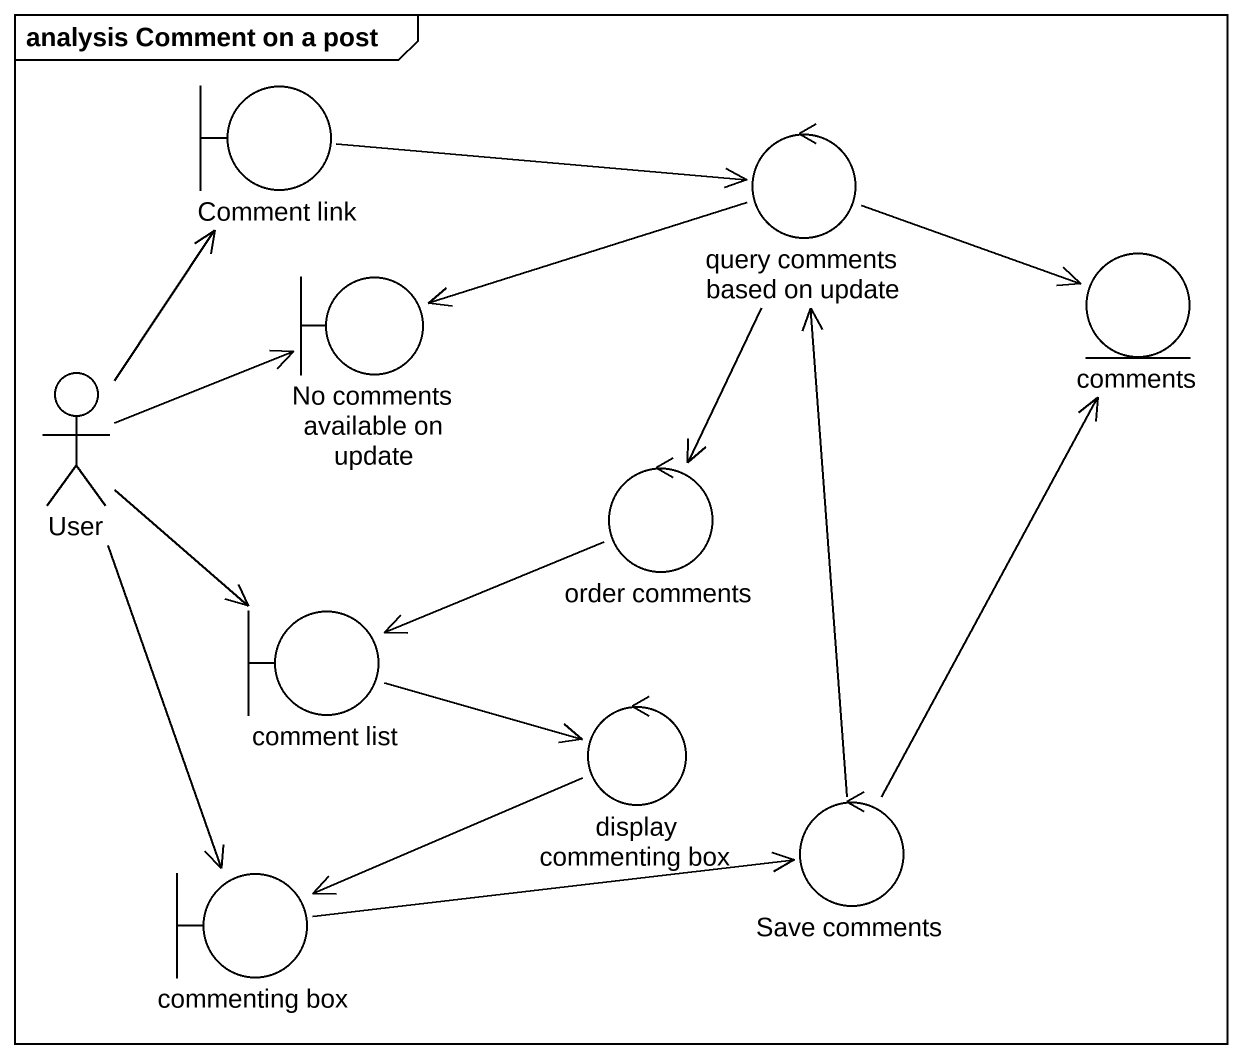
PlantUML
@startuml
mainframe analysis Comment on a post
boundary "Comment link" as Comment_link
control "query comments based on update" as query_comments_based_on
boundary "No comments available on update" as No_comments_available_on
entity comments
actor User
control "order comments" as order_comments
boundary "comment list" as comment_list
control "display commenting box" as display_commenting_box
boundary "commenting box" as commenting_box
control "Save comments" as Save_comments
Comment_link -right-> query_comments_based_on
query_comments_based_on -left-> No_comments_available_on
query_comments_based_on -right-> comments
query_comments_based_on --> order_comments
User -up-> Comment_link
User -right-> No_comments_available_on
User --> comment_list
User --> commenting_box
order_comments -left-> comment_list
comment_list -right-> display_commenting_box
display_commenting_box -left-> commenting_box
commenting_box -right-> Save_comments
Save_comments -up-> query_comments_based_on
Save_comments -up-> comments
@enduml
